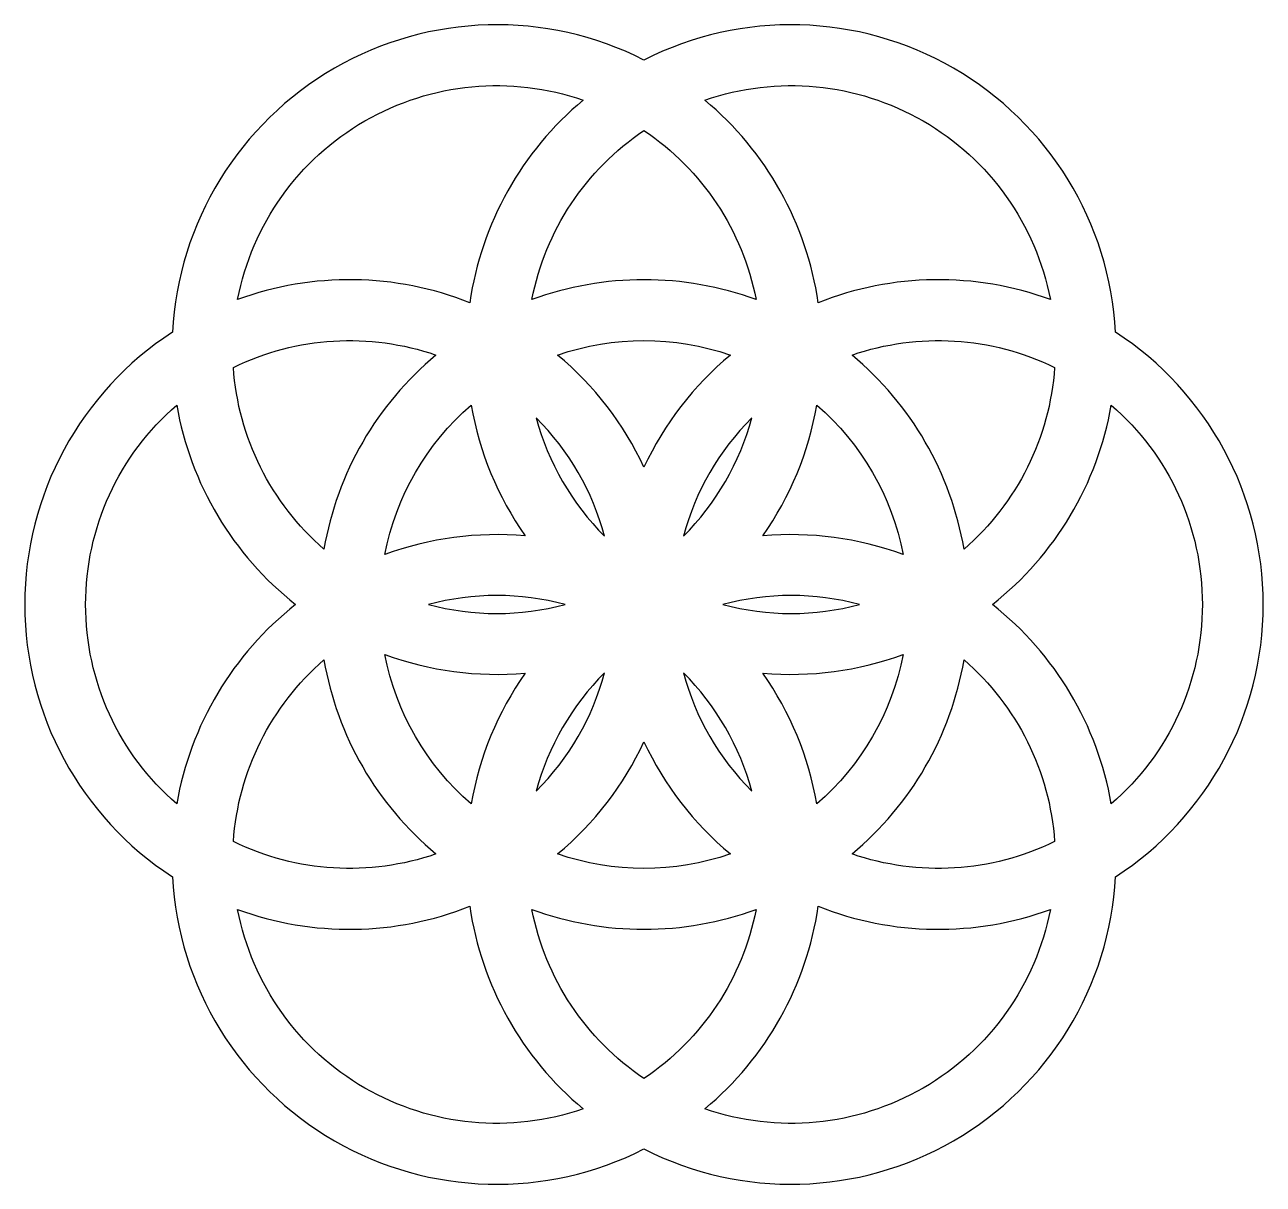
# Model space of a CAD drawing. Header units: millimetres. Extents: x -31.5 to 31.6, y -29.5 to 29.5.
import ezdxf

# ---------------------------------------------------------------- set-up
doc = ezdxf.new("R2010")
doc.units = ezdxf.units.MM

msp = doc.modelspace()

# ---------------------------------------------------------------- linework, layer by layer
for points in [[(0, -27.743, 0.542361), (24.027, -13.872, 0.542361), (24.027, 13.872, 0.542361), (0, 27.743, 0.542361), (-24.027, 13.872, 0.542361), (-24.027, -13.872, 0.542361)], [(-20.707, 15.535, -0.456729), (-3.1, 25.7, 0.184821), (-8.877, 15.376, 0.184821)], [(20.707, 15.535, 0.184821), (8.877, 15.376, 0.184821), (3.1, 25.7, -0.456729)], [(-5.707, 15.535, -0.199837), (0, 24.155, -0.199837), (5.707, 15.535, 0.177876)], [(-16.307, 2.825, -0.199837), (-20.919, 12.078, -0.199837), (-10.6, 12.71, 0.177876)], [(0, 6.993, 0.1103), (-4.4, 12.71, -0.168196), (4.4, 12.71, 0.1103)], [(16.307, 2.825, 0.177876), (10.6, 12.71, -0.199837), (20.919, 12.078, -0.199837)], [(-23.807, -10.165, -0.456729), (-23.807, 10.165, 0.184821), (-17.754, 0, 0.184821)], [(-8.807, 10.165, 0.1103), (-6.056, 3.497, 0.1103), (-13.207, 2.544, -0.168196)], [(13.207, 2.544, 0.1103), (6.056, 3.497, 0.1103), (8.807, 10.165, -0.168196)], [(23.807, -10.165, 0.184821), (17.754, 0, 0.184821), (23.807, 10.165, -0.456729)], [(-2.007, 3.476, 0.131845), (-5.493, 9.514, 0.131845)], [(2.007, 3.476, 0.131845), (5.493, 9.514, 0.131845)], [(-4.014, 0, 0.131845), (-10.986, 0, 0.131845)], [(4.014, 0, 0.131845), (10.986, 0, 0.131845)], [(-20.919, -12.078, -0.199837), (-16.307, -2.825, 0.177876), (-10.6, -12.71, -0.199837)], [(-13.207, -2.544, 0.1103), (-6.056, -3.497, 0.1103), (-8.807, -10.165, -0.168196)], [(8.807, -10.165, 0.1103), (6.056, -3.497, 0.1103), (13.207, -2.544, -0.168196)], [(20.919, -12.078, -0.199837), (10.6, -12.71, 0.177876), (16.307, -2.825, -0.199837)], [(-2.007, -3.476, 0.131845), (-5.493, -9.514, 0.131845)], [(2.007, -3.476, 0.131845), (5.493, -9.514, 0.131845)], [(-4.4, -12.71, 0.1103), (0, -6.993, 0.1103), (4.4, -12.71, -0.168196)], [(-20.707, -15.535, 0.184821), (-8.877, -15.376, 0.184821), (-3.1, -25.7, -0.456729)], [(0, -24.155, -0.199837), (-5.707, -15.535, 0.177876), (5.707, -15.535, -0.199837)], [(3.1, -25.7, 0.184821), (8.877, -15.376, 0.184821), (20.707, -15.535, -0.456729)]]:
    msp.add_lwpolyline(points, format="xyb", close=True)

doc.saveas('drawing.dxf')
